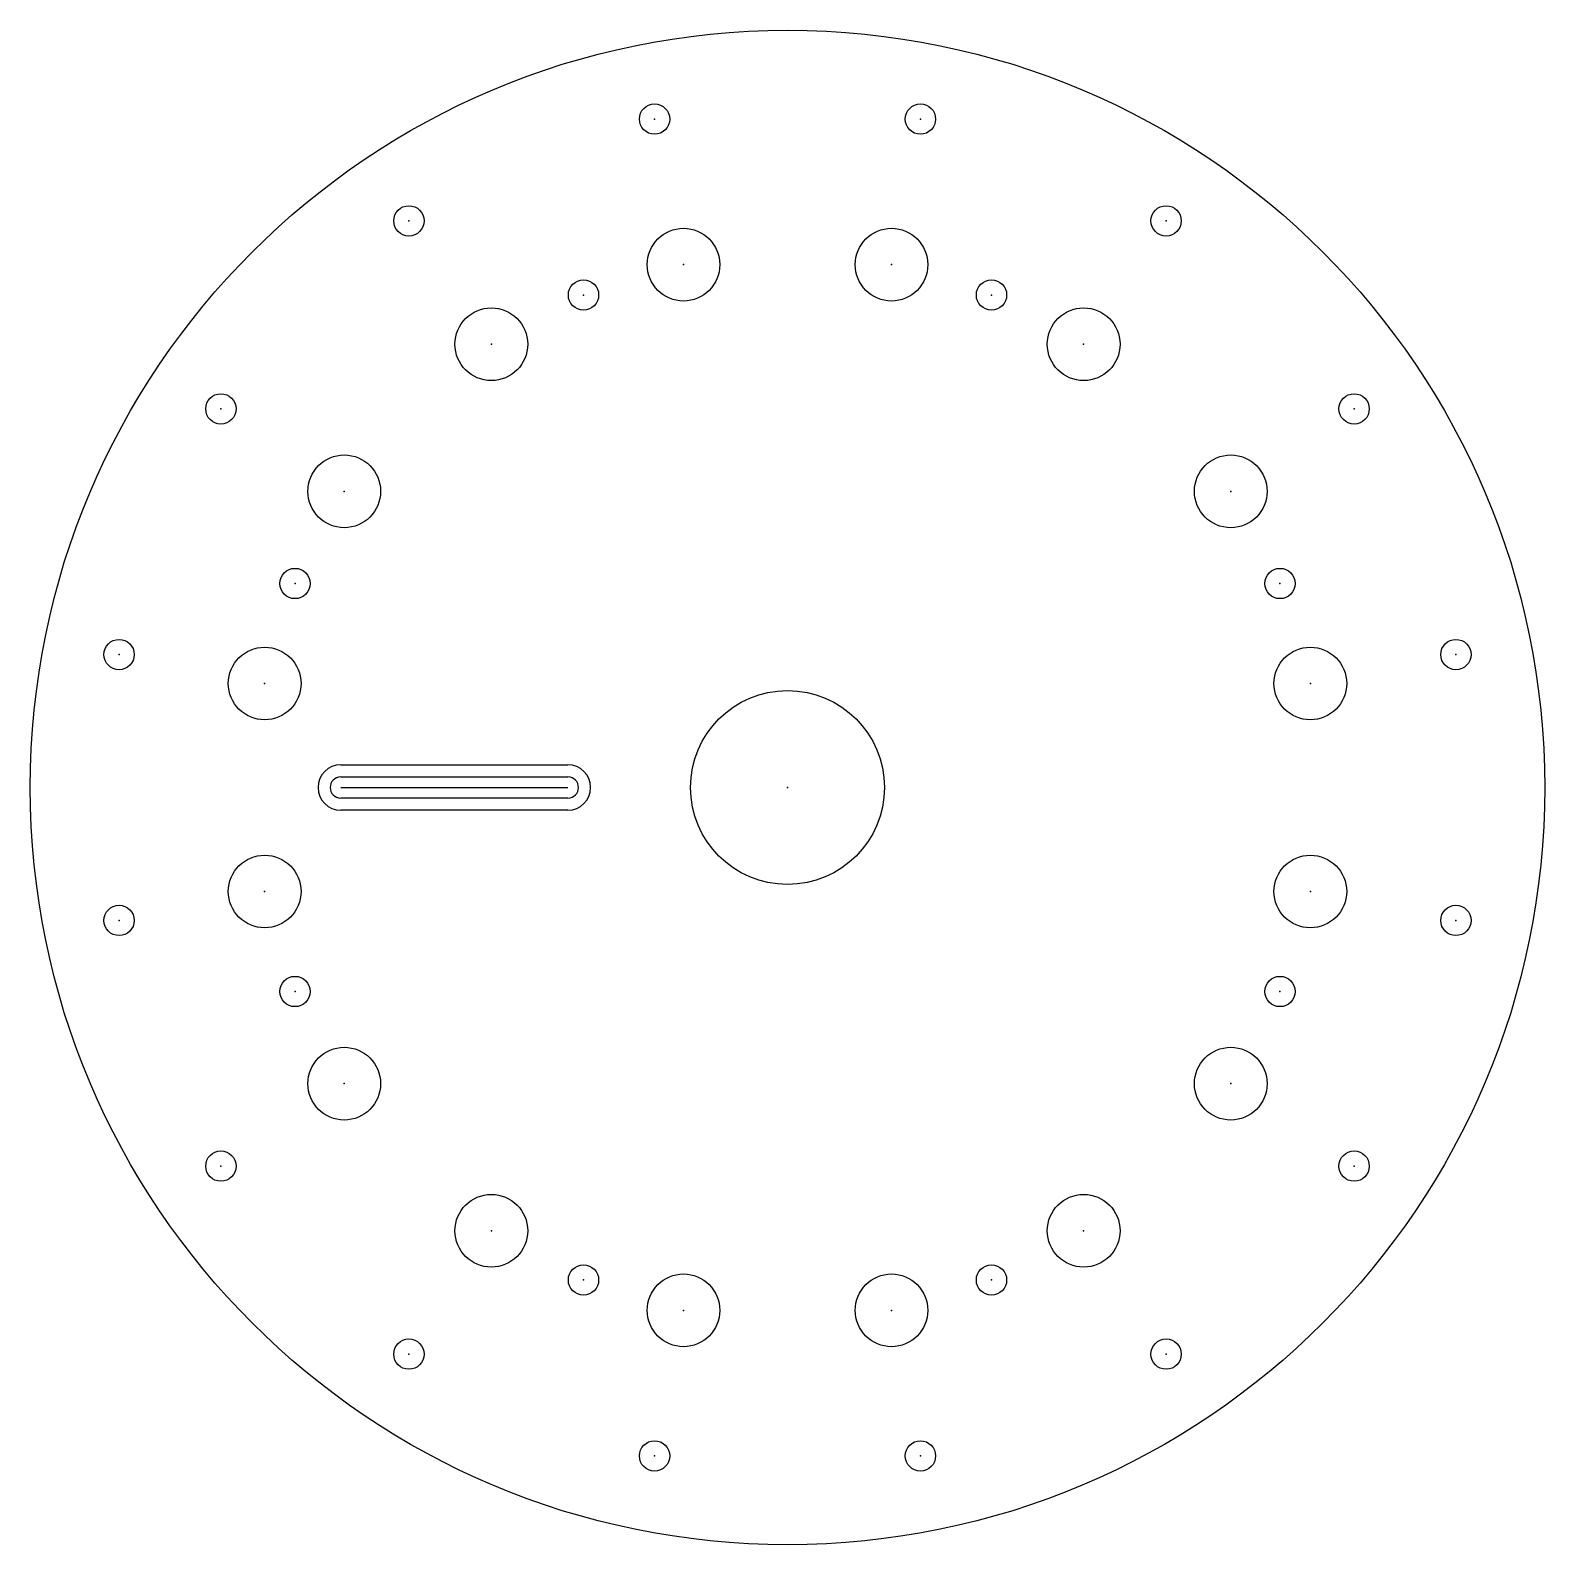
# Model space of a CAD drawing. Header units: millimetres. Extents: x -125 to 125, y -125 to 125.
import ezdxf

# ---------------------------------------------------------------- set-up
doc = ezdxf.new("R2010")
doc.units = ezdxf.units.MM
doc.layers.add('default', color=7, linetype='CONTINUOUS')
doc.layers.add('trajectoire_D4', color=4, linetype='CONTINUOUS')

msp = doc.modelspace()

# ---------------------------------------------------------------- linework, layer by layer
at = {"layer": 'default', "color": 0, "linetype": 'CONTINUOUS'}
for p, q in [((-73.75, 3.75), (-36.25, 3.75)), ((-36.25, -3.75), (-73.75, -3.75))]:
    msp.add_line(p, q, dxfattribs=at)
for centre, radius in [((0, 0), 125), ((-21.947661, 110.338344), 2.5), ((21.947661, 110.338344), 2.5), ((-62.501651, 93.540331), 2.5), ((62.501651, 93.540331), 2.5), ((-17.167948, 86.309105), 6), ((17.167948, 86.309105), 6), ((-33.676142, 81.301399), 2.5), ((33.676142, 81.301399), 2.5), ((-48.890181, 73.169326), 6), ((48.890181, 73.169326), 6), ((-93.540331, 62.501651), 2.5), ((93.540331, 62.501651), 2.5), ((-73.169326, 48.890181), 6), ((73.169326, 48.890181), 6), ((-81.301399, 33.676142), 2.5), ((81.301399, 33.676142), 2.5), ((-110.338344, 21.947661), 2.5), ((-86.309105, 17.167948), 6), ((86.309105, 17.167948), 6), ((110.338344, 21.947661), 2.5), ((0, 0), 16), ((-86.309105, -17.167948), 6), ((86.309105, -17.167948), 6), ((-110.338344, -21.947661), 2.5), ((110.338344, -21.947661), 2.5), ((-81.301399, -33.676142), 2.5), ((81.301399, -33.676142), 2.5), ((-73.169326, -48.890181), 6), ((73.169326, -48.890181), 6), ((-93.540331, -62.501651), 2.5), ((93.540331, -62.501651), 2.5), ((-48.890181, -73.169326), 6), ((48.890181, -73.169326), 6), ((-33.676142, -81.301399), 2.5), ((33.676142, -81.301399), 2.5), ((-17.167948, -86.309105), 6), ((17.167948, -86.309105), 6), ((-62.501651, -93.540331), 2.5), ((62.501651, -93.540331), 2.5), ((-21.947661, -110.338344), 2.5), ((21.947661, -110.338344), 2.5)]:
    msp.add_circle(centre, radius, dxfattribs=at)
for centre, start, end in [((-73.75, 0), 90, 270), ((-36.25, 0), 270, 90)]:
    msp.add_arc(centre, 3.75, start, end, dxfattribs=at)
at = {"layer": 'default', "color": 9, "linetype": 'CONTINUOUS'}
for p in [(-21.947661, 110.338344), (21.947661, 110.338344), (-62.501651, 93.540331), (62.501651, 93.540331), (-17.167948, 86.309105), (17.167948, 86.309105), (-33.676142, 81.301399), (33.676142, 81.301399), (-48.890181, 73.169326), (48.890181, 73.169326), (-93.540331, 62.501651), (93.540331, 62.501651), (-73.169326, 48.890181), (73.169326, 48.890181), (-81.301399, 33.676142), (81.301399, 33.676142), (-110.338344, 21.947661), (110.338344, 21.947661), (-86.309105, 17.167948), (86.309105, 17.167948), (0, 0), (-86.309105, -17.167948), (86.309105, -17.167948), (-110.338344, -21.947661), (110.338344, -21.947661), (-81.301399, -33.676142), (81.301399, -33.676142), (-73.169326, -48.890181), (73.169326, -48.890181), (-93.540331, -62.501651), (93.540331, -62.501651), (-48.890181, -73.169326), (48.890181, -73.169326), (-33.676142, -81.301399), (33.676142, -81.301399), (-17.167948, -86.309105), (17.167948, -86.309105), (-62.501651, -93.540331), (62.501651, -93.540331), (-21.947661, -110.338344), (21.947661, -110.338344)]:
    msp.add_point(p, dxfattribs=at)
at = {"layer": 'trajectoire_D4', "color": 5, "linetype": 'CONTINUOUS'}
for p, q in [((-73.75, 1.75), (-36.25, 1.75)), ((-36.25, -1.75), (-73.75, -1.75))]:
    msp.add_line(p, q, dxfattribs=at)
at = {"layer": 'trajectoire_D4', "color": 9, "linetype": 'CONTINUOUS'}
msp.add_line((-73.75, 0), (-36.25, 0), dxfattribs=at)
at = {"layer": 'trajectoire_D4', "color": 5, "linetype": 'CONTINUOUS'}
for centre, start, end in [((-73.75, 0), 90, 270), ((-36.25, 0), 270, 90)]:
    msp.add_arc(centre, 1.75, start, end, dxfattribs=at)

doc.saveas('drawing.dxf')
